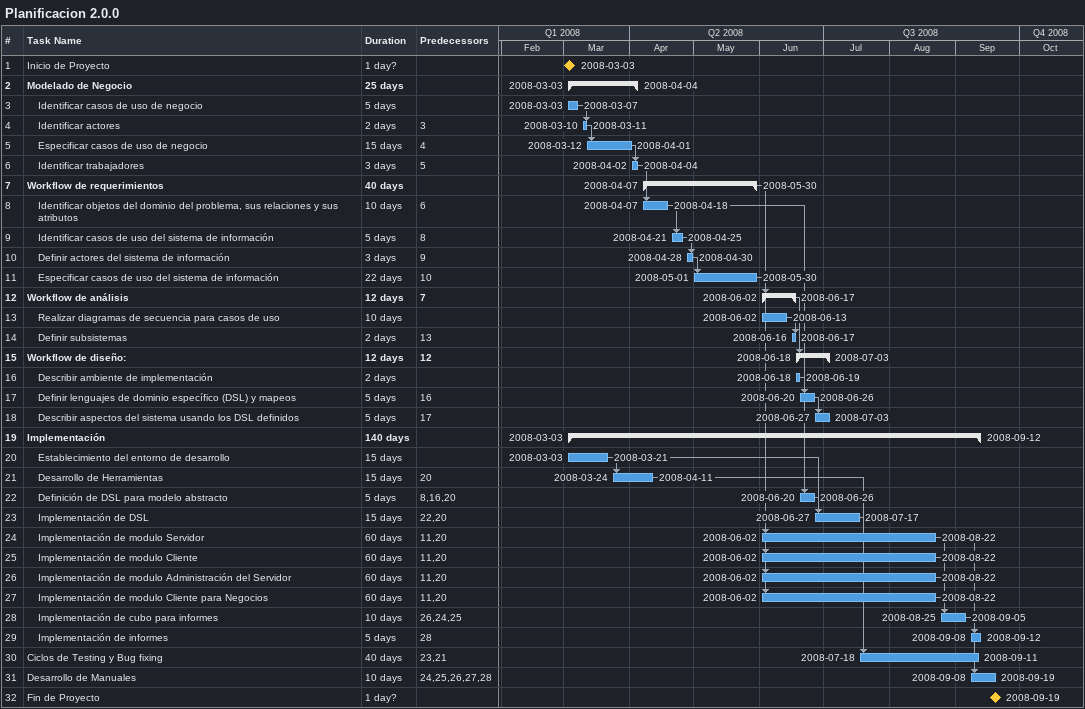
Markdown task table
Planificacion 2.0.0

| ID | Level | Task | Duration | Start | Finish | Predecessors |
|---|---|---|---|---|---|---|
| 1 | 1 | Inicio de Proyecto | 1d? | 2008-03-03 | 2008-03-03 |  |
| 2 | 1 | **Modelado de Negocio** | 25d | 2008-03-03 | 2008-04-04 |  |
| 3 | 2 | Identificar casos de uso de negocio | 5d | 2008-03-03 | 2008-03-07 |  |
| 4 | 2 | Identificar actores | 2d | 2008-03-10 | 2008-03-11 | 3 |
| 5 | 2 | Especificar casos de uso de negocio | 15d | 2008-03-12 | 2008-04-01 | 4 |
| 6 | 2 | Identificar trabajadores | 3d | 2008-04-02 | 2008-04-04 | 5 |
| 7 | 1 | **Workflow de requerimientos** | 40d | 2008-04-07 | 2008-05-30 |  |
| 8 | 2 | Identificar objetos del dominio del problema, sus relaciones y sus atributos | 10d | 2008-04-07 | 2008-04-18 | 6 |
| 9 | 2 | Identificar casos de uso del sistema de información | 5d | 2008-04-21 | 2008-04-25 | 8 |
| 10 | 2 | Definir actores del sistema de información | 3d | 2008-04-28 | 2008-04-30 | 9 |
| 11 | 2 | Especificar casos de uso del sistema de información | 22d | 2008-05-01 | 2008-05-30 | 10 |
| 12 | 1 | **Workflow de análisis** | 12d | 2008-06-02 | 2008-06-17 | 7 |
| 13 | 2 | Realizar diagramas de secuencia para casos de uso | 10d | 2008-06-02 | 2008-06-13 |  |
| 14 | 2 | Definir subsistemas | 2d | 2008-06-16 | 2008-06-17 | 13 |
| 15 | 1 | **Workflow de diseño:** | 12d | 2008-06-18 | 2008-07-03 | 12 |
| 16 | 2 | Describir ambiente de implementación | 2d | 2008-06-18 | 2008-06-19 |  |
| 17 | 2 | Definir lenguajes de dominio específico (DSL) y mapeos | 5d | 2008-06-20 | 2008-06-26 | 16 |
| 18 | 2 | Describir aspectos del sistema usando los DSL definidos | 5d | 2008-06-27 | 2008-07-03 | 17 |
| 19 | 1 | **Implementación** | 140d | 2008-03-03 | 2008-09-12 |  |
| 20 | 2 | Establecimiento del entorno de desarrollo | 15d | 2008-03-03 | 2008-03-21 |  |
| 21 | 2 | Desarrollo de Herramientas | 15d | 2008-03-24 | 2008-04-11 | 20 |
| 22 | 2 | Definición de DSL para modelo abstracto | 5d | 2008-06-20 | 2008-06-26 | 8, 16, 20 |
| 23 | 2 | Implementación de DSL | 15d | 2008-06-27 | 2008-07-17 | 22, 20 |
| 24 | 2 | Implementación de modulo Servidor | 60d | 2008-06-02 | 2008-08-22 | 11, 20 |
| 25 | 2 | Implementación de modulo Cliente | 60d | 2008-06-02 | 2008-08-22 | 11, 20 |
| 26 | 2 | Implementación de modulo Administración del Servidor | 60d | 2008-06-02 | 2008-08-22 | 11, 20 |
| 27 | 2 | Implementación de modulo Cliente para Negocios | 60d | 2008-06-02 | 2008-08-22 | 11, 20 |
| 28 | 2 | Implementación de cubo para informes | 10d | 2008-08-25 | 2008-09-05 | 26, 24, 25 |
| 29 | 2 | Implementación de informes | 5d | 2008-09-08 | 2008-09-12 | 28 |
| 30 | 1 | Ciclos de Testing y Bug fixing | 40d | 2008-07-18 | 2008-09-11 | 23, 21 |
| 31 | 1 | Desarrollo de Manuales | 10d | 2008-09-08 | 2008-09-19 | 24, 25, 26, 27, 28 |
| 32 | 1 | Fin de Proyecto | 1d? | 2008-09-19 | 2008-09-19 |  |
